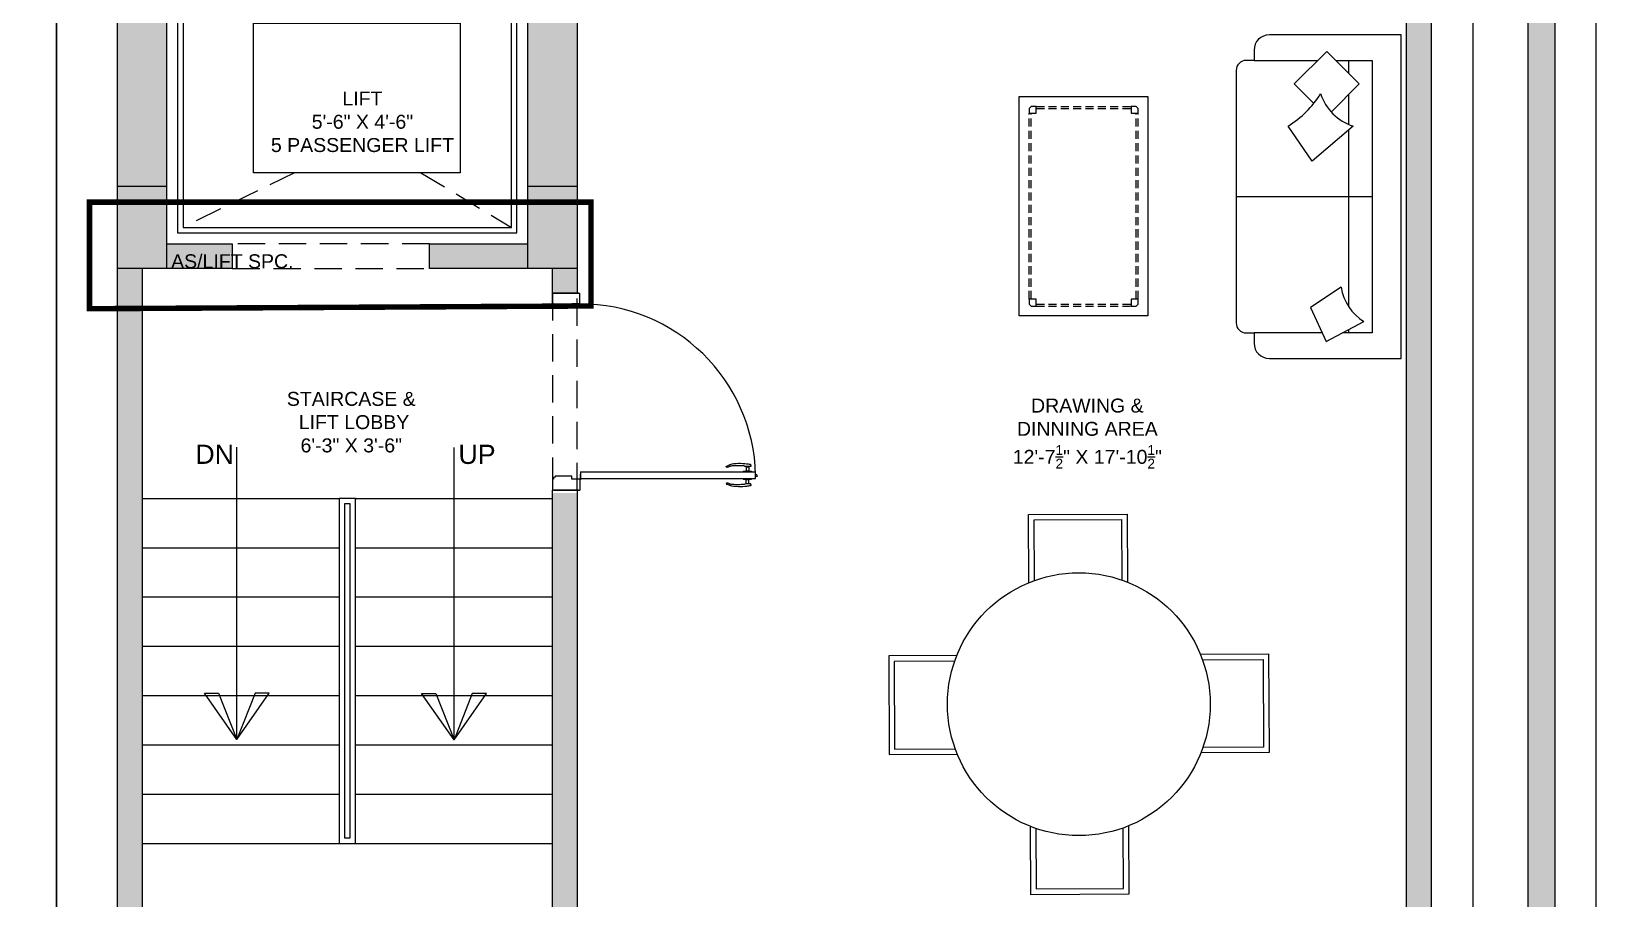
# Model space of a CAD drawing. Extents: x 374263 to 374793, y -84373 to -83661.
# Drawn here: x 374669.3 to 374766.8, y -84144.2 to -84090.2 of the extents above; entities that cross this region are included whole.
import ezdxf

# ---------------------------------------------------------------- set-up
doc = ezdxf.new("R2010")
doc.units = 0
doc.header["$MEASUREMENT"] = 0
for name, pattern in [('DASHED', [0.75, 0.5, -0.25]), ('DASHED2', [0.375, 0.25, -0.125]), ('HIDDEN', [0.375, 0.25, -0.125])]:
    doc.linetypes.add(name, pattern=pattern)
doc.layers.get('0').update_dxf_attribs({"linetype": 'CONTINUOUS'})
for name, color, linetype in [('_DIMENSION', 190, 'CONTINUOUS'), ('A-WALL', 253, 'CONTINUOUS'), ('COLUMN', 2, 'CONTINUOUS'), ('DOOR', 32, 'CONTINUOUS'), ('FORMAT_BODER', 34, 'CONTINUOUS'), ('FORMAT_BODER_HATCH', 8, 'CONTINUOUS'), ('FORMAT_TEXT', 34, 'CONTINUOUS'), ('HATCH', 251, 'CONTINUOUS')]:
    doc.layers.add(name, color=color, linetype=linetype)
doc.styles.add('TEXT', font='arial.ttf', dxfattribs={"height": 5})

# ---------------------------------------------------------------- blocks, each defined once
blk = doc.blocks.new('HANDLE_')
at = {"color": 25}
for p, q in [((-0.7500000000004547, -1.09139e-11), (0.7500000000004547, 1.09139e-11)), ((-3.842498068636357, -0.8676284369915948), (-3.853216888692712, -0.9166993664020991)), ((-0.7499999999977263, -0.1250000000121645), (-0.7500000000004547, -1.20508e-11)), ((-0.7499999999977263, -0.1250000000121645), (0.7500000000022738, -0.1250000000121645)), ((-0.31193088684131, -0.1339285402199266), (-0.3119308868422195, -0.1250000000121645)), ((0.3032124157793987, -0.9556787557717143), (-0.3032124157766702, -0.9556787557717143)), ((-0.2933930870608492, -0.1524663399978863), (0.2933930870653967, -0.1524663399978863)), ((-0.2499999999986358, -0.902466339997886), (-0.2499999999986358, -0.1524663399978863)), ((-0.2499999999977263, -0.9024663399977724), (0.2500000000022737, -0.9024663399977724)), ((0.2500000000013642, -0.902466339997886), (0.2500000000013642, -0.1524663399977726)), ((0.3032124157793987, -0.9556787557717143), (0.3426731880731495, -0.95135046825294)), ((0.3119308868458575, -0.1339285402199266), (0.3119308868467669, -0.1250000000121645)), ((0.6463932587589625, -1.053500312676419), (0.646393258758053, -1.234952984337382)), ((0.7500000000022738, -0.1250000000121645), (0.7500000000004547, -1.20508e-11))]:
    blk.add_line(p, q, dxfattribs=at)
for centre, radius, start, end in [((-3.778072760740997, -0.9331134917514416), 0.0769159507294752, 167.6781249051478, 262.0686072607006), ((-3.767353940683732, -0.8840425623365034), 0.0769159507294752, 88.24931041742155, 167.6781249085744), ((-0.3009289805590924, -1.419460461631159), 0.4637873270867705, 90.28209423090686, 130.7272898885489), ((-0.2933930870608492, -0.1339285402175392), 0.0185377997804608, 180.0000000073801, 270), ((-0.2499999999986358, -0.9556787557762618), 0.0532124157783414, 90, 179.9999999951015), ((0.2500000000013642, -0.9556787557762618), 0.0532124157783414, 4.8983595e-09, 90), ((0.2933930870653967, -0.1339285402175392), 0.0185377997804608, 270, 359.9999999926198), ((0.415379954731634, -1.423615301906123), 0.477828784213676, 67.39559944381442, 98.75216363580843), ((0.5694773080263076, -1.234952984337155), 0.0769159507294752, 278.1758633467022, 359.9999999994072), ((0.5694773080290361, -1.053500312676192), 0.0769159507294752, 359.9999999998307, 67.39559944375627)]:
    blk.add_arc(centre, radius, start, end, dxfattribs=at)
for points, knots in [([(0.5804156764365871, -1.311087178844559), (0.2404666102843294, -1.359928414367117), (-0.5324436510968554, -1.500316170596986), (-2.807718213423413, -1.583981610057549), (-3.622089301655705, -1.037196674035044), (-3.779623931885451, -1.010556217176142), (-3.788686179886553, -1.009293665094332)], [0.06465077938968, 0.06465077938968, 0.06465077938968, 0.06465077938968, 0.4505205632379475, 1.832325763560979, 2.246212023165044, 2.271789688375158, 2.271789688375158, 2.271789688375158, 2.271789688375158]), ([(-0.6035313947181749, -1.067991453448598), (-0.6098302535333461, -1.068714258614932), (-0.6161585194799954, -1.069431592586282), (-0.7698983168706947, -1.08664164307754), (-0.9305572701600792, -1.099817278792102), (-2.418423520624401, -1.120246660228416), (-2.754086384392849, -1.10592491586908), (-3.055444082143821, -1.039428431763212), (-3.109407603767521, -1.023997047075339), (-3.205341281711751, -0.9890947827407216), (-3.252207411322614, -0.9665128117130732), (-3.367705836836193, -0.9102795760228444), (-3.434128194658569, -0.8767955881079386), (-3.560049150617032, -0.8354699217416055), (-3.607370699731744, -0.8233649423218594), (-3.697280721912193, -0.8102639610380036), (-3.733476652535956, -0.8081261451404771), (-3.765004116617547, -0.8071625141921002)], [0.6671451956050121, 0.6671451956050121, 0.6671451956050121, 0.6671451956050121, 0.6810983110480155, 0.6810983110480155, 1.004570596250969, 1.004570596250969, 1.651515166656878, 1.651515166656878, 1.812419402126525, 1.812419402126525, 1.988170690984935, 1.988170690984935, 2.163921979843344, 2.163921979843344, 2.251194067272754, 2.251194067272754, 2.323653162038147, 2.323653162038147, 2.323653162038147, 2.323653162038147])]:
    blk.add_open_spline(points, degree=3, knots=knots, dxfattribs=at)
blk = doc.blocks.new("D3'")
at = {"layer": 'DOOR', "color": 251}
for p, q in [((-2.582151463421723, 37.09107455348101), (-2.582151463421723, 37.42844256444266)), ((-3.364944593389736, 5.08796792857538), (-3.364944593389736, 37.09107455347919)), ((-2.114944593389735, 37.09107455348101), (-3.364944593389736, 37.09107455348101)), ((-2.114944593389735, 5.08796792857538), (-2.114944593389735, 37.09107455347919)), ((-36.00000000000046, 0), (-36.00000000000046, 5.000000000001818)), ((-34.03367700265244, 5.000000000001818), (-35.99999999999955, 5.000000000001818)), ((-36.00000000000091, 4.750000000000909), (-36, 0.2500000000009095)), ((-36.00000000000091, 4.750000000000909), (-36, 0.2500000000009095)), ((-36.00000000000046, 0.2500000000009095), (-36.00000000000046, 4.750000000000909)), ((-35.5, 5.000000000001818), (-35.5, 5.000000000001818)), ((-34.03367700265244, 5.000000000001818), (-34.03367700265244, 3.500000000001819)), ((-34.03367700265244, 3.500000000003637), (-33.53367700265244, 3.500000000001819)), ((-33.53367700265244, 3.500000000003637), (-33.53367700265244, 0.500000000003638)), ((-3.364944593389736, 5.08796792857538), (-2.114944593389735, 5.087967928577199)), ((-2.080378661138638, 5.089281034575833), (-2.952244309281923, 5.089281034574012)), ((-2.952244309281923, 5.073297343289596), (-2.952244309281923, 5.089281034574012)), ((-2.082332696775663, 5.073297343291415), (-2.952244309281923, 5.073297343289596)), ((-2.033677002652438, 3.500000000003637), (-2.533677002652437, 3.500000000001819)), ((-2.533677002652437, 3.500000000003637), (-2.533677002652437, 0.500000000003638)), ((-2.033677002652438, 5.000000000001818), (-2.033677002652438, 3.500000000001819)), ((-2.015983691284418, 5.006948337801077), (-2.015983691284418, 4.137036725293)), ((-2.015983691284418, 4.137036725293), (-2, 4.137036725293)), ((-2, 5.008902373436285), (-2, 4.137036725293)), ((-2.000000000000909, 5.000000000001818), (0, 5.000000000001818)), ((-0.75, 5.000000000001818), (-0.75, 5.000000000001818)), ((-0.75, 5.000000000001818), (-0.75, 5.000000000001818)), ((0, 0), (0, 5.000000000001818)), ((-4.547e-13, 0.2500000000045475), (-4.547e-13, 4.750000000004545)), ((-9.095e-13, 4.750000000007275), (0, 0.250000000007276)), ((-34.03367700265244, 1.819e-12), (-36.00000000000046, 0)), ((-34.03367700265244, 0.1381389938869688), (-34.03367700265244, 1.819e-12)), ((-33.53367700265244, 0.500000000001819), (-33.67181599653668, 0.500000000001819)), ((-2.533677002652437, 0.500000000001819), (-2.395538008768198, 0.500000000001819)), ((-2.033677002652438, 0.1381389938869688), (-2.033677002652438, 1.819e-12)), ((-2.033677002652438, 1.819e-12), (0, 0))]:
    blk.add_line(p, q, dxfattribs=at)
blk.add_circle((-2.015983691284644, 5.073297343291415), 0.0663490054912472, dxfattribs=at)
for centre, radius, start, end in [((-2.582151463421951, 37.09107455348101), 0.3373680109623365, 90, 180), ((-2.001500999663903, 5.06734061591726), 32.03224678733896, 91.32096415422062, 180.1204516170646), ((-34.03367700265267, 0.500000000001819), 0.3618609855343493, 269.9999999999479, 0), ((-2.033677002652666, 0.500000000001819), 0.3618609855343493, 180, 270.0000000000521)]:
    blk.add_arc(centre, radius, start, end, dxfattribs=at)
at = {"layer": 'DOOR', "color": 251, "extrusion": (0, 0, -1), "zscale": -1, "rotation": 90}
blk.add_blockref('HANDLE_', (3.364944593378821, 35.59107455347919), dxfattribs=at)
at = {"layer": 'DOOR', "color": 251, "rotation": 90}
blk.add_blockref('HANDLE_', (-2.114944593400648, 35.59107455347919), dxfattribs=at)
blk = doc.blocks.new('A$C65647B64')
at = {"layer": 'HATCH'}
h = blk.add_hatch(color=252, dxfattribs=at)
h.dxf.hatch_style = 1
h.paths.add_polyline_path([(9.000157897011377, 288.0000105146319), (0.0001579062081873, 288.0000105146319), (0.0001579062081873, 303.0000105146319), (9.000157897011377, 303.0000105146319)])
h = blk.add_hatch(color=252, dxfattribs=at)
h.dxf.hatch_style = 1
h.paths.add_polyline_path([(84.00015789701138, 288.0000105146319), (75.00015790609177, 288.0000105146319), (75.00014769798145, 303.0000105146319), (84.00014768890105, 303.0000105146319)])
at = {"layer": 'A-WALL', "color": 1, "ltscale": 10}
for p, q in [((83.9999805863481, 292.500010514661), (83.9999805863481, 292.5000105146901)), ((83.99998058623169, 292.5000105146319), (83.99998058623169, 292.5000105146319))]:
    blk.add_line(p, q, dxfattribs=at)
at = {"layer": 'COLUMN', "ltscale": 10}
for points in [[(9.000157897011377, 288.0000105146319), (0.0001579062081873, 288.0000105146319), (0.0001579062081873, 303.0000105146319), (9.000157897011377, 303.0000105146319)], [(84.00015789701138, 288.0000105146319), (75.00015790609177, 288.0000105146319), (75.00014769798145, 303.0000105146319), (84.00014768890105, 303.0000105146319)]]:
    blk.add_lwpolyline(points, close=True, dxfattribs=at)
blk = doc.blocks.new('HH')
at = {"layer": 'FORMAT_BODER_HATCH', "ltscale": 12}
h = blk.add_hatch(color=251, dxfattribs=at)
h.dxf.hatch_style = 1
h.paths.add_polyline_path([(364651.477923392, -82436.69399200841), (364655.9779237104, -82436.69399200841), (364655.9779236869, -82440.44399201384), (364660.477922342, -82440.44399123784), (364660.4779222714, -82444.94399123784), (364655.9779236869, -82444.94399201384), (364655.9779236864, -82567.9439920139), (364651.4779236864, -82567.9439920139), (364651.477923687, -82563.44399201381), (364648.477923687, -82563.44399201384), (364648.477923687, -82558.94399201384), (364651.4779236869, -82558.94399201384)])
h.paths.add_polyline_path([(364696.4779223184, -82440.44399201384), (364711.4779236868, -82440.44399201385), (364711.4779236868, -82416.44399201384), (364768.477923687, -82416.44399201384), (364768.4780708271, -82974.44399201384), (364754.9779237159, -82974.44399208148), (364754.9779237159, -82969.94399201384), (364759.4779159009, -82969.94399201384), (364763.9779236868, -82969.94399201384), (364763.9779236867, -82831.94399201381), (364740.079591122, -82831.94399201378), (364740.079591122, -82827.44399201378), (364763.9779134879, -82827.44399201381), (364763.9779134878, -82612.94399201381), (364651.477923687, -82612.94399201381), (364651.4779236864, -82603.94399201384), (364655.9779236864, -82603.94399201384), (364655.9779236866, -82608.44399201384), (364763.9779236867, -82608.44399201397), (364763.9784032581, -82440.4428128141), (364759.4784032627, -82440.4428128141), (364759.4779236869, -82420.94399201384), (364715.9779236868, -82420.94399201384), (364715.9779236867, -82444.94399201384), (364696.4779223184, -82444.94399201384)])
h.paths.add_polyline_path([(364646.9779236869, -82410.44399202679), (364655.9779236869, -82410.44399201384), (364655.9779236995, -82418.69399200841), (364651.4779236814, -82418.69399200841), (364651.4779236869, -82414.94399201384), (364646.9779236843, -82414.94399201128)])
h.paths.add_polyline_path([(364691.8883714481, -82827.44399201384), (364691.8883714481, -82969.94399201384), (364724.8415710991, -82969.94399201384), (364724.8415710991, -82974.44399201384), (364687.3883714481, -82974.44399201384), (364687.3883714481, -82951.94399201387), (364684.4779270589, -82951.94399201384), (364684.4779270589, -82947.44399201387), (364687.388371448, -82947.44399201387), (364687.3883714481, -82831.94399201381), (364660.1521732968, -82831.94399201375), (364660.1521732968, -82827.44399201375)], flags=17)
edge = h.paths.add_edge_path()
edge.add_line((364614.066056504, -82947.44268446518), (364624.4779270589, -82947.44399201387))
edge.add_line((364624.4779270589, -82947.44399201387), (364624.4779270589, -82951.94399201384))
edge.add_line((364624.4779270589, -82951.94399201384), (364621.4779236868, -82951.94399201387))
edge.add_line((364621.4779236868, -82951.94399201387), (364621.4779236869, -82977.44399201882))
edge.add_line((364621.4779236869, -82977.44399201882), (364616.9779236869, -82977.44399201384))
edge.add_line((364616.9779236869, -82977.44399201384), (364616.9779236869, -82951.94399201384))
edge.add_line((364616.9779236869, -82951.94399201384), (364612.5647312794, -82951.94399201384))
edge.add_line((364612.5647312794, -82951.94399201384), (364612.5673817287, -82947.44399201384))
h.paths.add_polyline_path([(364588.5246398939, -83001.44399137175), (364588.5246398939, -83006.19398419894), (364558.5246398939, -83006.19398419894), (364558.5246398939, -83001.44399179668), (364554.0246398215, -83001.44399193443), (364541.9785676553, -83001.44399193443), (364541.9785222922, -83001.44399203104), (364537.4785222922, -83001.44399209478), (364537.4785079404, -82996.94399205995), (364532.9780488604, -82996.94399206548), (364532.9780488345, -82978.94312357577), (364537.4783070624, -82978.94312357024), (364537.478048805, -82951.9439920083), (364582.561561612, -82951.94399201384), (364582.561561612, -82947.44399201384), (364537.4779236868, -82947.44399201384), (364537.4779236868, -82831.94399201384), (364624.1546590683, -82831.94399201378), (364624.1546590683, -82827.44399201378), (364612.4779414858, -82827.44399201381), (364612.4779236868, -82727.4415599941), (364607.9779236869, -82727.4415599941), (364607.9779236868, -82827.44333154491), (364532.9786116753, -82827.44333154487), (364532.9779236823, -82686.44399201384), (364549.4779236868, -82686.44399201381), (364549.4779236868, -82681.94399201384), (364537.4779236777, -82681.94399201384), (364537.4779236843, -82627.94399201384), (364603.4779206244, -82627.94399201381), (364603.4779206244, -82681.94397976407), (364585.4779236868, -82681.94399201381), (364585.4779236868, -82686.44399201384), (364607.9779236823, -82686.44399201384), (364607.9779236869, -82690.94401888968), (364612.4779236868, -82690.94407264142), (364612.4779134695, -82618.99353512423), (364607.977923687, -82618.99444890342), (364607.9779236823, -82623.49399201383), (364532.9779240334, -82623.44399201384), (364532.9779236868, -82563.44399201384), (364536.6680373027, -82563.44399201384), (364536.6680373027, -82558.93179253244), (364532.8581509187, -82558.93117943776), (364532.8743609331, -82539.44399201384), (364558.4779236868, -82539.44399201374), (364558.4779236868, -82558.93530222379), (364554.6680373027, -82558.9346891291), (364554.6680373027, -82563.44399201384), (364607.977923687, -82563.44399201384), (364607.9785774614, -82588.99214757112), (364612.4785774614, -82588.99214757112), (364612.477923687, -82558.94399201384), (364562.9740628398, -82558.93602575167), (364562.9779236868, -82534.94399201372), (364537.428013926, -82534.94399201384), (364537.5278334476, -82414.94399201384), (364587.0869650373, -82414.94399201384), (364587.0869650373, -82410.44399196413), (364528.4779236868, -82410.44399201384), (364528.4779236868, -83010.44399201384), (364621.4779236604, -83010.44399201384), (364621.4779236665, -82996.9439909147), (364616.9783971464, -82996.94399092795), (364616.9779236665, -83001.44399088339)])
at = {"layer": 'FORMAT_BODER_HATCH'}
for p, q in [((364762.9779236868, -82643.77734769194), (364738.9112570202, -82643.77734769194)), ((364762.9779236868, -82702.88845880475), (364762.9779236868, -82643.77734769194)), ((364736.1112570202, -82646.57734769196), (364736.1112570202, -82648.44401435863)), ((364743.4641644212, -82652.75677738048), (364749.4038613832, -82646.81708041849)), ((364749.4038613832, -82646.81708041849), (364755.3435583451, -82652.75677738048)), ((364736.1112570202, -82648.44401435863), (364734.7112570201, -82648.44401435863)), ((364736.1112570202, -82648.44401435863), (364747.776927443, -82648.44401435863)), ((364751.0307953233, -82648.44401435863), (364757.7112570202, -82648.44401435863)), ((364753.4445903535, -82650.85780938886), (364753.4445903535, -82648.44401435863)), ((364757.7112570202, -82648.44401435863), (364757.7112570202, -82698.22179213807)), ((364732.8445903534, -82650.3106810253), (364732.8445903534, -82696.3551254714)), ((364747.0094878863, -82656.30210084564), (364743.4641644212, -82652.75677738048)), ((364755.3435583451, -82652.75677738048), (364750.2227349665, -82657.8776007591)), ((364753.4445903535, -82660.17123045912), (364753.4445903535, -82654.65574537206)), ((364746.7007088709, -82666.85395823474), (364742.3317601994, -82660.45949362373)), ((364754.2111541234, -82660.45949362373), (364746.7007088709, -82666.85395823474)), ((364753.4445903535, -82693.48304206174), (364753.4445903535, -82661.11215331749)), ((364732.8445903534, -82673.33290324602), (364757.7112570202, -82673.33290324602)), ((364751.9963639079, -82689.88286233525), (364746.4009548122, -82693.56177158575)), ((364746.4009548122, -82693.56177158575), (364749.2819243764, -82699.81591731161)), ((364734.7112570201, -82698.22179213807), (364736.1112570202, -82698.22179213807)), ((364748.5475912943, -82698.22179213807), (364736.1112570202, -82698.22179213807)), ((364736.1112570202, -82698.22179213807), (364736.1112570202, -82700.08845880473)), ((364749.2819243764, -82699.81591731161), (364756.1762677263, -82696.13700806111)), ((364757.7112570202, -82698.22179213807), (364752.2693441633, -82698.22179213807)), ((364753.4445903535, -82698.22179213807), (364753.4445903535, -82697.59466583157)), ((364738.9112570202, -82702.88845880475), (364762.9779236868, -82702.88845880475))]:
    blk.add_line(p, q, dxfattribs=at)
at = {"layer": 'FORMAT_BODER_HATCH', "linetype": 'BYBLOCK'}
for p, q in [((364695.4020671829, -82656.84452905264), (364695.0403096083, -82657.20628662725)), ((364695.0403096083, -82657.20628662725), (364695.0403096083, -82658.11068056655)), ((364695.0403096083, -82658.11068056655), (364696.3064611231, -82658.11068056655)), ((364696.3064611231, -82656.84452905264), (364695.4020671829, -82656.84452905264)), ((364696.3064611231, -82658.11068056655), (364696.3064611231, -82656.84452905264)), ((364713.6565823344, -82656.84452905264), (364713.6565823344, -82658.11068056655)), ((364714.5609762746, -82656.84452905264), (364713.6565823344, -82656.84452905264)), ((364713.6565823344, -82658.11068056655), (364714.9227338511, -82658.11068056655)), ((364714.9227338511, -82657.20628662725), (364714.5609762746, -82656.84452905264)), ((364714.9227338511, -82658.11068056655), (364714.9227338511, -82657.20628662725)), ((364695.0403096083, -82692.05171086956), (364695.0403096083, -82692.95610480887)), ((364696.3064611231, -82692.05171086956), (364695.0403096083, -82692.05171086956)), ((364695.0403096083, -82692.95610480887), (364695.4020671829, -82693.31786238533)), ((364696.3064611231, -82693.31786238533), (364696.3064611231, -82692.05171086956)), ((364713.6565823344, -82692.05171086956), (364713.6565823344, -82693.31786238533)), ((364714.9227338511, -82692.05171086956), (364713.6565823344, -82692.05171086956)), ((364714.5609762746, -82693.31786238533), (364714.9227338511, -82692.95610480887)), ((364714.9227338511, -82692.95610480887), (364714.9227338511, -82692.05171086956)), ((364695.4020671829, -82693.31786238533), (364696.3064611231, -82693.31786238533)), ((364713.6565823344, -82693.31786238533), (364714.5609762746, -82693.31786238533))]:
    blk.add_line(p, q, dxfattribs=at)
at = {"layer": 'FORMAT_BODER_HATCH', "linetype": 'DASHED', "ltscale": 3}
for p, q in [((364695.0403096083, -82692.05171086956), (364695.0403096083, -82658.11068056658)), ((364695.4025236222, -82692.05171086956), (364695.4025236222, -82658.11068056658)), ((364696.3064611231, -82656.84452905264), (364713.6565823344, -82656.84452905264)), ((364696.3064611231, -82657.20674306658), (364713.6565823344, -82657.20674306658)), ((364714.5605198353, -82692.05171086956), (364714.5605198353, -82658.11068056655)), ((364714.9227338511, -82692.05171086956), (364714.9227338511, -82658.11068056655)), ((364696.3064611231, -82692.95564836953), (364713.6565823344, -82692.95564836953)), ((364696.3064611231, -82693.31786238533), (364713.6565823344, -82693.31786238533))]:
    blk.add_line(p, q, dxfattribs=at)
at = {"layer": 'FORMAT_BODER_HATCH', "color": 251, "linetype": 'DASHED2', "ltscale": 20}
for p, q in [((364560.8044310653, -82668.96820219886), (364540.4779236868, -82678.94399201384)), ((364583.938130428, -82668.96820219883), (364600.4779236868, -82678.94399201384))]:
    blk.add_line(p, q, dxfattribs=at)
at = {"layer": 'FORMAT_BODER_HATCH', "color": 251}
for p, q in [((364550.3006899406, -82772.44399271018), (364550.3006899406, -82719.1010117002)), ((364589.9779236868, -82772.50703238812), (364589.9779236868, -82719.16405137815))]:
    blk.add_line(p, q, dxfattribs=at)
at = {"layer": 'FORMAT_BODER_HATCH', "color": 251, "ltscale": 10}
for p, q in [((364532.9779236868, -82728.44399201381), (364568.9779236869, -82728.44399201381)), ((364571.9779236869, -82728.44399201381), (364607.9779236868, -82728.44399201381)), ((364532.9779236868, -82737.44399201381), (364568.9779236869, -82737.44399201381)), ((364571.9779236869, -82737.44399201381), (364607.9779236868, -82737.44399201381)), ((364532.9779236868, -82746.44399201381), (364568.9779236869, -82746.44399201381)), ((364571.9779236869, -82746.44399201381), (364607.9779236868, -82746.44399201381)), ((364532.9779236868, -82755.44399201381), (364568.9779236869, -82755.44399201381)), ((364571.9779236869, -82755.44399201381), (364607.9779236868, -82755.44399201381)), ((364532.9779236868, -82764.44399201381), (364568.9779236869, -82764.44399201381)), ((364571.9779236869, -82764.44399201381), (364607.9779236868, -82764.44399201381)), ((364532.9779236868, -82773.44399201381), (364568.9779236869, -82773.44399201381)), ((364571.9779236869, -82773.44399201381), (364607.9779236868, -82773.44399201381)), ((364532.9779236868, -82782.44399201381), (364568.9779236869, -82782.44399201381)), ((364571.9779236869, -82782.44399201381), (364607.9779236868, -82782.44399201381)), ((364532.9779236868, -82791.44399201381), (364568.9779236869, -82791.44399201381)), ((364568.9779236869, -82791.44399201381), (364571.9779236869, -82791.44399201381)), ((364571.9779236869, -82791.44399201381), (364607.9779236868, -82791.44399201381))]:
    blk.add_line(p, q, dxfattribs=at)
at = {"layer": 'FORMAT_BODER_HATCH', "color": 251, "ltscale": 12}
for points in [[(364621.4779236543, -83001.443990905), (364621.4779236604, -83001.443990905), (364621.4779236604, -83010.44399201384), (364528.4779236868, -83010.44399201384), (364528.4779236868, -82410.44399201384), (364587.0869650373, -82410.44399196413), (364587.0869650373, -82414.94399201384), (364537.5278334476, -82414.94399201384), (364537.428013926, -82534.94399201384), (364562.9779236868, -82534.94399201372), (364562.9740628398, -82558.93602575167), (364612.477923687, -82558.94399201384), (364612.4792312357, -82588.99214757112), (364607.977923687, -82588.99214757112), (364607.977923687, -82563.44399201384), (364554.6680373027, -82563.44399201384)], [(364763.9779134879, -82827.44399201381), (364763.9779134878, -82612.94399201381), (364651.477923687, -82612.94399201381), (364651.4779236864, -82603.94399201384), (364655.9779236864, -82603.94399201384), (364655.9779236866, -82608.44399201384), (364763.9779236867, -82608.44399201397), (364763.9784032722, -82440.44281281413), (364759.4779236868, -82440.4428128141), (364759.4779236869, -82420.94399201384), (364715.9779236868, -82420.94399201384), (364715.9779236867, -82444.94399201384), (364696.4779223184, -82444.94399201384), (364696.4779223184, -82440.44399201384), (364711.4779236868, -82440.44399201385), (364711.4779236868, -82416.44399201384), (364768.477923687, -82416.44399201384), (364768.4780708271, -82974.44399201384)], [(364612.4779134695, -82618.99444890342), (364612.4779236868, -82690.94404576554), (364607.9779236869, -82690.94399201381), (364607.9779236823, -82686.44399201384), (364585.4779236868, -82686.44399201384), (364585.4779236868, -82681.94399201381), (364603.4779206244, -82681.94397976407), (364603.4779206244, -82627.94399201381)], [(364537.4779236843, -82627.94399201384), (364537.4779236777, -82681.94399201384), (364549.4779236868, -82681.94399201384), (364549.4779236868, -82686.44399201381), (364532.9779236823, -82686.44399201384), (364532.9786116753, -82827.44333154487)], [(364607.9779236868, -82827.44333154491), (364607.9779236869, -82726.9415599941), (364612.4779236868, -82726.9415599941), (364612.4779414858, -82827.44399201381)]]:
    blk.add_lwpolyline(points, dxfattribs=at)
at = {"layer": 'FORMAT_BODER_HATCH', "color": 251, "linetype": 'CONTINUOUS', "ltscale": 10}
for points in [[(364539.4779236868, -82679.94399201381), (364601.4779236868, -82679.94399201384), (364601.4779236868, -82629.94399201381), (364539.4779236868, -82629.94399201381)], [(364540.4779236868, -82678.94399201381), (364600.4779236868, -82678.94399201384), (364600.4779236868, -82630.94399201381), (364540.4779236868, -82630.94399201381)]]:
    blk.add_lwpolyline(points, close=True, dxfattribs=at)
at = {"layer": 'FORMAT_BODER_HATCH', "color": 251}
blk.add_lwpolyline([(364553.3459930675, -82641.66672075604), (364591.1197628873, -82641.66672075604), (364591.1197628873, -82668.96820219883), (364553.3459930675, -82668.96820219883)], close=True, dxfattribs=at)
at = {"layer": 'FORMAT_BODER_HATCH', "linetype": 'BYBLOCK'}
blk.add_lwpolyline([(364716.7315217287, -82655.03574117218), (364716.7315217287, -82695.12665026393), (364693.2315217287, -82695.12665026393), (364693.2315217287, -82655.03574117218), (364716.7315217287, -82655.03574117218)], dxfattribs=at)
at = {"layer": 'FORMAT_BODER_HATCH', "color": 251, "linetype": 'HIDDEN', "const_width": 1}
blk.add_lwpolyline([(364523.3945582617, -82674.33920195271), (364614.9988443168, -82674.33920195271), (364614.9988443168, -82693.29814612321), (364523.3945582617, -82693.79814612321)], close=True, dxfattribs=at)
at = {"layer": 'FORMAT_BODER_HATCH', "color": 251, "linetype": 'DASHED2', "ltscale": 20}
for points in [[(364549.4779236868, -82686.44399201381), (364585.4779236868, -82686.44399201381), (364585.4779236868, -82681.94399201381), (364549.4779236868, -82681.94399201381)], [(364612.4779236868, -82726.94150624235), (364612.4779236868, -82690.94399201381), (364607.9779236868, -82690.94399201381), (364607.9779236868, -82726.94150624235)]]:
    blk.add_lwpolyline(points, close=True, dxfattribs=at)
at = {"layer": 'FORMAT_BODER_HATCH', "color": 251, "ltscale": 10}
for points in [[(364568.9779236869, -82791.44399201381), (364571.9779236869, -82791.44399201381), (364571.9779236869, -82728.44399201381), (364568.9779236869, -82728.44399201381)], [(364569.9779236869, -82790.44399201381), (364570.9779236869, -82790.44399201381), (364570.9779236869, -82729.44399201381), (364569.9779236869, -82729.44399201381)]]:
    blk.add_lwpolyline(points, close=True, dxfattribs=at)
at = {"layer": 'FORMAT_BODER_HATCH', "ltscale": 20}
for points in [[(364694.9905181086, -82743.83059118639), (364694.9240672816, -82731.39019635966), (364712.9238104988, -82731.29405006842), (364712.9902613259, -82743.73444489518)], [(364695.9884803826, -82743.4464335932), (364695.9293944765, -82732.38484063323), (364711.9291662252, -82732.29937726329), (364711.9882521313, -82743.36097022326)], [(364681.8128784989, -82757.14976449808), (364669.3724836721, -82757.21621532511), (364669.4686299633, -82775.21595854248), (364681.90902479, -82775.14950771542)], [(364681.4394038269, -82758.15177369272), (364670.377810867, -82758.21085959888), (364670.4632742369, -82774.21063134761), (364681.5248671969, -82774.15154544148)], [(364726.3094346377, -82756.9120845049), (364738.7498294645, -82756.84563367785), (364738.8459757557, -82774.84537689519), (364726.405580929, -82774.91182772233)], [(364726.6935922308, -82757.91004677897), (364737.7551851908, -82757.85096087283), (364737.8406485607, -82773.85073262156), (364726.7790556008, -82773.9098185277)], [(364695.2281981017, -82788.32714732521), (364695.2946489289, -82800.767542152), (364713.2943921462, -82800.67139586085), (364713.2279413191, -82788.23100103406)], [(364696.2302072964, -82788.70062199715), (364696.2892932025, -82799.76221495698), (364712.2890649513, -82799.67675158705), (364712.229979045, -82788.61515862722)]]:
    blk.add_lwpolyline(points, dxfattribs=at)
at = {"layer": 'FORMAT_BODER_HATCH', "color": 251}
for points in [[(364550.3006899406, -82772.44399271018), (364544.3829527047, -82764.01692629469), (364546.9740808661, -82764.0312958034), (364550.3006899406, -82772.44399271018)], [(364550.3006899406, -82772.44399271018), (364556.2184271765, -82764.01692629469), (364553.627299015, -82764.0312958034), (364550.3006899406, -82772.44399271018)], [(364589.9779236868, -82772.50703238812), (364584.060186451, -82764.0799659726), (364586.6513146124, -82764.09433548135), (364589.9779236868, -82772.5070323881)], [(364589.9779236868, -82772.50703238812), (364595.8956609227, -82764.0799659726), (364593.3045327613, -82764.09433548135), (364589.9779236868, -82772.5070323881)]]:
    blk.add_lwpolyline(points, dxfattribs=at)
at = {"layer": 'FORMAT_BODER_HATCH', "ltscale": 20}
blk.add_circle((364704.1092297139, -82766.03079611022), 24, dxfattribs=at)
at = {"layer": 'FORMAT_BODER_HATCH'}
for centre, radius, start, end in [((364738.9112570202, -82646.57734769196), 2.800000000007779, 90, 180), ((364734.7112570201, -82650.3106810253), 1.866666666672277, 90, 180), ((364732.5089947949, -82644.69703125727), 18.5726126338077, 301.930110321396, 328.0698896763068), ((364757.0897580705, -82651.6411927146), 9.276248789697744, 198.0785059804298, 251.9214940195701), ((364761.1384753654, -82688.29668579271), 9.27869376175632, 189.8429573911888, 237.6699272018347), ((364734.7112570201, -82696.3551254714), 1.866666666671216, 180, 270), ((364738.9112570202, -82700.08845880473), 2.800000000007779, 180, 270)]:
    blk.add_arc(centre, radius, start, end, dxfattribs=at)
at = {"layer": 'FORMAT_BODER_HATCH', "color": 251, "ltscale": 12}
blk.add_blockref('A$C65647B64', (364528.4782453472, -82974.44282332873), dxfattribs=at)
at = {"layer": 'FORMAT_BODER_HATCH', "color": 251, "ltscale": 10, "xscale": 0.9999309507931979, "yscale": 0.9999309507931979, "zscale": 0.9999309507931979, "rotation": 270}
blk.add_blockref("D3'", (364607.9779236869, -82726.9415599941), dxfattribs=at)
at = {"layer": 'FORMAT_BODER_HATCH', "color": 251, "attachment_point": 8, "style": 'TEXT'}
for s, insert, char_height, width in [('\\A1;\\PLIFT\\P5\'-6" X 4\'-6"\\P5 PASSENGER LIFT', (364573.2463487878, -82665.21796294407), 2.549168613771349, 34.89980532792569), ('\\A1;AS/LIFT SPC.', (364549.4779236868, -82686.44399201381), 2.549168613771349, 34.89980532792569), ('\\A1;STAIRCASE &\\P LIFT LOBBY \\P6\'-3" X 3\'-6"', (364571.2086634993, -82720.07310858353), 2.549168613771349, 34.89980532792569), ('\\A1;DRAWING &\\PDINNING AREA \\P12\'-7{\\H0.7x;\\S1/2;}" X 17\'-10{\\H0.7x;\\S1/2;}"', (364705.6626867391, -82722.99135262931), 2.549168613771349, 34.89980532792569), ('\\A1;DN', (364546.2479313081, -82722.1303506268), 3.5, 118.5693117885385), ('\\A1;UP', (364594.1753884088, -82722.19339030475), 3.5, 118.5693117885385)]:
    blk.add_mtext(s, dxfattribs=dict(at, insert=insert, char_height=char_height, width=width))

msp = doc.modelspace()

# ---------------------------------------------------------------- hatches: boundary and pattern name
at = {"layer": 'HATCH'}
h = msp.add_hatch(color=43, dxfattribs=at)
h.dxf.hatch_style = 1
h.paths.add_polyline_path([(374266.0412682334, -83663.76618366918), (374764.2211455237, -83663.76618366918), (374764.2211455237, -84370.36825451953), (374266.0412682334, -84370.36825451953)])
h.paths.add_polyline_path([(374267.735757612, -83665.4606730477), (374762.5266561451, -83665.4606730477), (374762.5266561451, -84368.673765141), (374267.735757612, -84368.673765141)], flags=16)

# ---------------------------------------------------------------- linework, layer by layer
at = {"layer": 'FORMAT_BODER'}
msp.add_line((374670.8697352632, -84312.54655578524), (374670.8697352632, -83968.90546048716), dxfattribs=at)
for points in [[(374266.0412682334, -83663.76618366918), (374764.2211455237, -83663.76618366918), (374764.2211455237, -84370.36825451953), (374266.0412682334, -84370.36825451953)], [(374267.735757612, -83665.4606730477), (374762.5266561451, -83665.4606730477), (374762.5266561451, -84368.673765141), (374267.735757612, -84368.673765141)], [(374670.8697352632, -84243.47784565334), (374759.1376773881, -84243.47784565334), (374759.1376773881, -83968.90546048716), (374670.8697352632, -83968.90546048716)]]:
    msp.add_lwpolyline(points, close=True, dxfattribs=at)
at = {"layer": 'FORMAT_TEXT'}
msp.add_lwpolyline([(374263.4995341657, -83661.22444960134), (374766.7628795915, -83661.22444960134), (374766.7628795915, -84372.90998858734), (374263.4995341657, -84372.90998858734)], close=True, dxfattribs=at)

# ---------------------------------------------------------------- block references
at = {"layer": '_DIMENSION', "xscale": 0.3410751181016229, "yscale": 0.3410751181016229, "zscale": 0.3410751181016229}
msp.add_blockref('HH', (250343.0633473484, -55902.64898033386), dxfattribs=at)

doc.saveas('drawing.dxf')
